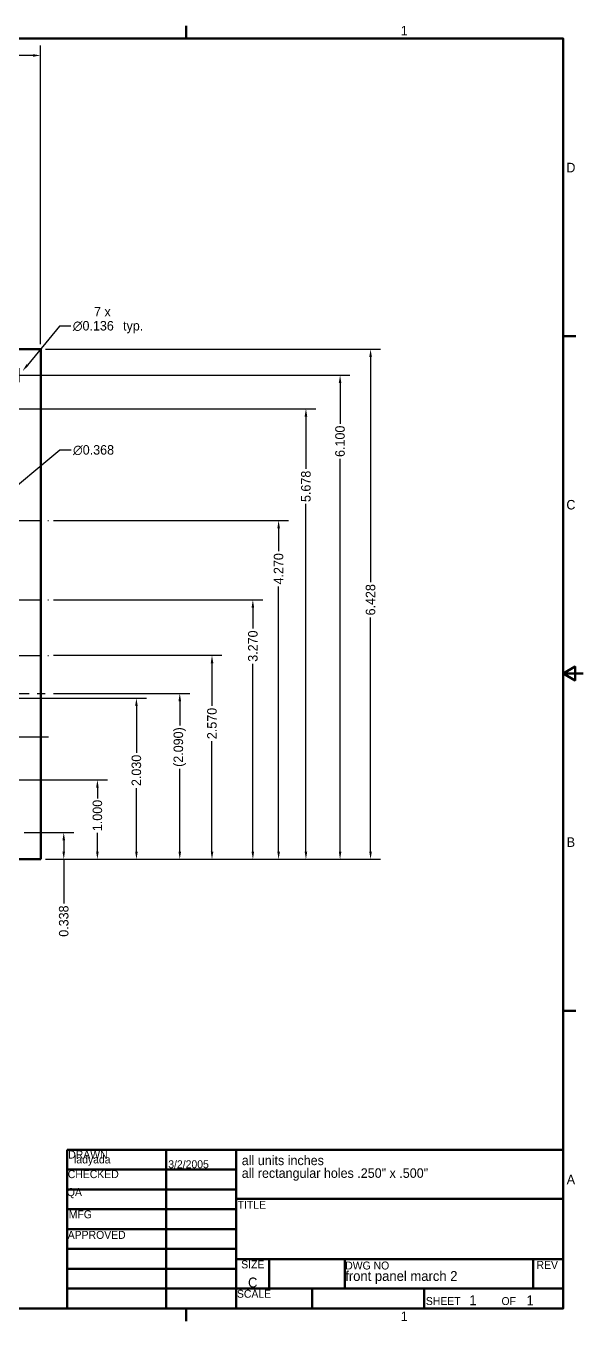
# Paper-space layout 'Layout1' of a CAD drawing. Extents: x 0.5 to 21.5, y 0.2 to 16.7.
# Drawn here: x 14.48 to 21.5, y 0.34 to 16.66 of the extents above; entities that cross this region are included whole.
import ezdxf

# ---------------------------------------------------------------- set-up
doc = ezdxf.new("R2010")
doc.units = 0
doc.header["$LTSCALE"] = 0.015748
doc.header["$MEASUREMENT"] = 0
doc.linetypes.add('ACAD_ISO08W100', pattern=[36, 24, -3, 6, -3])
doc.layers.add('Dimensions', color=7, linetype='Continuous', lineweight=25)
doc.layers.add('Sketch Lines', color=7, linetype='Continuous', lineweight=25)
doc.styles.add('DEFAULT-ANSI', font='ARIAL.TTF', dxfattribs={"width": 0.94})
doc.styles.add('TextStyle13', font='ARIAL.TTF', dxfattribs={"width": 0.94})
doc.styles.add('TextStyle5', font='ARIAL.TTF', dxfattribs={"width": 0.94})
doc.styles.add('TextStyle6', font='ARIAL.TTF', dxfattribs={"width": 0.94})
doc.styles.add('TextStyle8', font='ARIAL.TTF', dxfattribs={"width": 0.94})
doc.dimstyles.new('ANSI - ALIGNED', dxfattribs={"dimtxt": 0.12, "dimasz": 0.098425, "dimexe": 0.125, "dimexo": 0.0625, "dimgap": 0.031496, "dimtad": 0, "dimtoh": 1, "dimdec": 3, "dimrnd": 1e-08, "dimzin": 0, "dimdsep": 46, "dimtxsty": 'TextStyle8', "dimblk2": 'CLOSED', "dimcen": 0.09, "dimdle": 0.393701, "dimclrd": 47, "dimclre": 47, "dimclrt": 47, "dimadec": 0, "dimazin": 0, "dimtfac": 1, "dimtofl": 0, "dimtmove": 0, "dimatfit": 3, "dimfxl": 1, "dimtolj": 1, "dimtzin": 0, "dimlwd": 25, "dimlwe": 25, "dimarcsym": 0})

# ---------------------------------------------------------------- blocks, each defined once
blk = doc.blocks.new('2dTransBorder1')
at = {"layer": 'Sketch Lines', "color": 7, "linetype": 'Continuous', "lineweight": 50}
for points in [[(41.91, 41.91), (41.91, 42.317)], [(1.905, 1.27), (1.905, 41.91), (53.975, 41.91), (53.975, 1.27), (1.905, 1.27)], [(53.975, 32.385), (54.382, 32.385)], [(54.61, 21.59), (53.975, 21.59), (54.356, 21.81), (54.356, 21.37), (53.975, 21.59)], [(53.975, 10.795), (54.382, 10.795)], [(41.91, 1.27), (41.91, 0.863)]]:
    blk.add_lwpolyline(points, dxfattribs=at)
blk = doc.blocks.new('2dTransTitleBlock1')
at = {"layer": 'Sketch Lines', "color": 7, "linetype": 'Continuous', "lineweight": 50}
for p, q in [((38.1, 6.35), (38.1, 1.27)), ((53.975, 6.35), (38.1, 6.35)), ((41.275, 1.27), (41.275, 6.35)), ((43.51, 1.27), (43.51, 6.35)), ((53.975, 1.27), (53.975, 6.35)), ((43.51, 5.715), (38.1, 5.715)), ((43.51, 5.08), (38.1, 5.08)), ((43.51, 4.775), (53.975, 4.775)), ((43.51, 4.445), (38.1, 4.445)), ((43.51, 3.81), (38.1, 3.81)), ((43.51, 3.175), (38.1, 3.175)), ((43.51, 2.54), (38.1, 2.54)), ((43.51, 2.845), (53.975, 2.845)), ((44.562, 1.905), (44.562, 2.845)), ((46.99, 1.905), (46.99, 2.845)), ((53.01, 1.905), (53.01, 2.845)), ((43.51, 1.905), (38.1, 1.905)), ((43.51, 1.905), (53.975, 1.905)), ((45.946, 1.27), (45.946, 1.905)), ((49.53, 1.27), (49.53, 1.905)), ((38.1, 1.27), (53.975, 1.27))]:
    blk.add_line(p, q, dxfattribs=at)
blk = doc.blocks.new('*D5')
at = {"layer": 'Defpoints', "color": 0, "linetype": 'Continuous'}
for p in [(5.518, 16.288), (5.518, 12.587), (14.668, 12.587)]:
    blk.add_point(p, dxfattribs=at)
at = {"layer": 'Dimensions', "color": 47, "linetype": 'Continuous', "lineweight": 25}
for p, q in [((5.518, 12.649), (5.518, 16.413)), ((14.668, 12.649), (14.668, 16.413)), ((5.617, 16.288), (10.194, 16.288)), ((14.57, 16.288), (10.637, 16.288))]:
    blk.add_line(p, q, dxfattribs=at)
at = {"layer": 'Dimensions', "color": 47, "linetype": 'Continuous'}
for points in [[(5.617, 16.304), (5.617, 16.271), (5.518, 16.288)], [(14.57, 16.304), (14.57, 16.271), (14.668, 16.288)]]:
    blk.add_solid(points, dxfattribs=at)
at = {"layer": 'Dimensions', "color": 47, "linetype": 'Continuous', "lineweight": 25, "insert": (10.415, 16.288), "char_height": 0.12, "attachment_point": 5, "style": 'TextStyle8'}
blk.add_mtext('\\A1;9.150', dxfattribs=at)
blk = doc.blocks.new('_Closed')
at = {"color": 0, "linetype": 'ByBlock', "lineweight": -2}
for p, q in [((-1, 0.17), (0, 0)), ((-1, 0.17), (-1, -0.17)), ((0, 0), (-1, -0.17)), ((0, 0), (-1, 0))]:
    blk.add_line(p, q, dxfattribs=at)
blk = doc.blocks.new('*D17')
at = {"layer": 'Defpoints', "color": 0, "linetype": 'Continuous'}
for p in [(14.668, 12.587), (14.668, 6.159), (18.823, 6.159)]:
    blk.add_point(p, dxfattribs=at)
at = {"layer": 'Dimensions', "color": 47, "linetype": 'Continuous', "lineweight": 25}
for p, q in [((14.731, 12.587), (18.948, 12.587)), ((18.823, 12.488), (18.823, 9.651)), ((18.823, 6.257), (18.823, 9.207)), ((14.731, 6.159), (18.948, 6.159))]:
    blk.add_line(p, q, dxfattribs=at)
at = {"layer": 'Dimensions', "color": 47, "linetype": 'Continuous'}
for points in [[(18.807, 12.488), (18.84, 12.488), (18.823, 12.587)], [(18.807, 6.257), (18.84, 6.257), (18.823, 6.159)]]:
    blk.add_solid(points, dxfattribs=at)
at = {"layer": 'Dimensions', "color": 47, "linetype": 'Continuous', "lineweight": 25, "insert": (18.823, 9.429), "char_height": 0.12, "attachment_point": 5, "rotation": 90, "style": 'TextStyle8'}
blk.add_mtext('\\A1;6.428', dxfattribs=at)
blk = doc.blocks.new('*D18')
at = {"layer": 'Defpoints', "color": 0, "linetype": 'Continuous'}
for p in [(14.396, 6.497), (14.668, 6.159), (14.959, 6.159)]:
    blk.add_point(p, dxfattribs=at)
at = {"layer": 'Dimensions', "color": 47, "linetype": 'Continuous', "lineweight": 25}
for p, q in [((14.459, 6.497), (15.084, 6.497)), ((14.959, 6.398), (14.959, 6.257)), ((14.731, 6.159), (15.084, 6.159)), ((14.959, 6.159), (14.959, 5.602))]:
    blk.add_line(p, q, dxfattribs=at)
at = {"layer": 'Dimensions', "color": 47, "linetype": 'Continuous'}
for points in [[(14.942, 6.398), (14.975, 6.398), (14.959, 6.497)], [(14.942, 6.257), (14.975, 6.257), (14.959, 6.159)]]:
    blk.add_solid(points, dxfattribs=at)
at = {"layer": 'Dimensions', "color": 47, "linetype": 'Continuous', "lineweight": 25, "insert": (14.959, 5.38), "char_height": 0.12, "attachment_point": 5, "rotation": 90, "style": 'TextStyle8'}
blk.add_mtext('\\A1;0.338', dxfattribs=at)
blk = doc.blocks.new('*D19')
at = {"layer": 'Defpoints', "color": 0, "linetype": 'Continuous'}
for p in [(14.168, 7.159), (14.668, 6.159), (15.383, 6.159)]:
    blk.add_point(p, dxfattribs=at)
at = {"layer": 'Dimensions', "color": 47, "linetype": 'Continuous', "lineweight": 25}
for p, q in [((14.231, 7.159), (15.508, 7.159)), ((15.383, 7.06), (15.383, 6.927)), ((15.383, 6.257), (15.383, 6.494)), ((14.731, 6.159), (15.508, 6.159))]:
    blk.add_line(p, q, dxfattribs=at)
at = {"layer": 'Dimensions', "color": 47, "linetype": 'Continuous'}
for points in [[(15.366, 7.06), (15.399, 7.06), (15.383, 7.159)], [(15.366, 6.257), (15.399, 6.257), (15.383, 6.159)]]:
    blk.add_solid(points, dxfattribs=at)
at = {"layer": 'Dimensions', "color": 47, "linetype": 'Continuous', "lineweight": 25, "insert": (15.383, 6.711), "char_height": 0.12, "attachment_point": 5, "rotation": 90, "style": 'TextStyle8'}
blk.add_mtext('\\A1;1.000', dxfattribs=at)
blk = doc.blocks.new('*D20')
at = {"layer": 'Defpoints', "color": 0, "linetype": 'Continuous'}
for p in [(14.396, 12.259), (14.668, 6.159), (18.439, 6.159)]:
    blk.add_point(p, dxfattribs=at)
at = {"layer": 'Dimensions', "color": 47, "linetype": 'Continuous', "lineweight": 25}
for p, q in [((14.459, 12.259), (18.564, 12.259)), ((18.439, 12.16), (18.439, 11.648)), ((18.439, 6.257), (18.439, 11.204)), ((14.731, 6.159), (18.564, 6.159))]:
    blk.add_line(p, q, dxfattribs=at)
at = {"layer": 'Dimensions', "color": 47, "linetype": 'Continuous'}
for points in [[(18.423, 12.16), (18.456, 12.16), (18.439, 12.259)], [(18.423, 6.257), (18.456, 6.257), (18.439, 6.159)]]:
    blk.add_solid(points, dxfattribs=at)
at = {"layer": 'Dimensions', "color": 47, "linetype": 'Continuous', "lineweight": 25, "insert": (18.439, 11.426), "char_height": 0.12, "attachment_point": 5, "rotation": 90, "style": 'TextStyle8'}
blk.add_mtext('\\A1;6.100', dxfattribs=at)
blk = doc.blocks.new('*D21')
at = {"layer": 'Defpoints', "color": 0, "linetype": 'Continuous'}
for p in [(14.768, 10.429), (14.668, 6.159), (17.665, 6.159)]:
    blk.add_point(p, dxfattribs=at)
at = {"layer": 'Dimensions', "color": 47, "linetype": 'Continuous', "lineweight": 25}
for p, q in [((14.831, 10.429), (17.79, 10.429)), ((17.665, 10.33), (17.665, 10.043)), ((17.665, 6.257), (17.665, 9.595)), ((14.731, 6.159), (17.79, 6.159))]:
    blk.add_line(p, q, dxfattribs=at)
at = {"layer": 'Dimensions', "color": 47, "linetype": 'Continuous'}
for points in [[(17.649, 10.33), (17.682, 10.33), (17.665, 10.429)], [(17.649, 6.257), (17.682, 6.257), (17.665, 6.159)]]:
    blk.add_solid(points, dxfattribs=at)
at = {"layer": 'Dimensions', "color": 47, "linetype": 'Continuous', "lineweight": 25, "insert": (17.665, 9.819), "char_height": 0.12, "attachment_point": 5, "rotation": 90, "style": 'TextStyle8'}
blk.add_mtext('\\A1;4.270', dxfattribs=at)
blk = doc.blocks.new('*D22')
at = {"layer": 'Defpoints', "color": 0, "linetype": 'Continuous'}
for p in [(14.768, 9.429), (14.668, 6.159), (17.341, 6.159)]:
    blk.add_point(p, dxfattribs=at)
at = {"layer": 'Dimensions', "color": 47, "linetype": 'Continuous', "lineweight": 25}
for p, q in [((14.831, 9.429), (17.466, 9.429)), ((17.341, 9.33), (17.341, 9.066)), ((17.341, 6.257), (17.341, 8.623)), ((14.731, 6.159), (17.466, 6.159))]:
    blk.add_line(p, q, dxfattribs=at)
at = {"layer": 'Dimensions', "color": 47, "linetype": 'Continuous'}
for points in [[(17.324, 9.33), (17.357, 9.33), (17.341, 9.429)], [(17.324, 6.257), (17.357, 6.257), (17.341, 6.159)]]:
    blk.add_solid(points, dxfattribs=at)
at = {"layer": 'Dimensions', "color": 47, "linetype": 'Continuous', "lineweight": 25, "insert": (17.341, 8.845), "char_height": 0.12, "attachment_point": 5, "rotation": 90, "style": 'TextStyle8'}
blk.add_mtext('\\A1;3.270', dxfattribs=at)
blk = doc.blocks.new('*D23')
at = {"layer": 'Defpoints', "color": 0, "linetype": 'Continuous'}
for p in [(14.768, 8.729), (14.668, 6.159), (16.826, 6.159)]:
    blk.add_point(p, dxfattribs=at)
at = {"layer": 'Dimensions', "color": 47, "linetype": 'Continuous', "lineweight": 25}
for p, q in [((14.831, 8.729), (16.951, 8.729)), ((16.826, 8.63), (16.826, 8.093)), ((16.826, 6.257), (16.826, 7.648)), ((14.731, 6.159), (16.951, 6.159))]:
    blk.add_line(p, q, dxfattribs=at)
at = {"layer": 'Dimensions', "color": 47, "linetype": 'Continuous'}
for points in [[(16.81, 8.63), (16.843, 8.63), (16.826, 8.729)], [(16.81, 6.257), (16.843, 6.257), (16.826, 6.159)]]:
    blk.add_solid(points, dxfattribs=at)
at = {"layer": 'Dimensions', "color": 47, "linetype": 'Continuous', "lineweight": 25, "insert": (16.826, 7.87), "char_height": 0.12, "attachment_point": 5, "rotation": 90, "style": 'TextStyle8'}
blk.add_mtext('\\A1;2.570', dxfattribs=at)
blk = doc.blocks.new('*D27')
at = {"layer": 'Defpoints', "color": 0, "linetype": 'Continuous'}
for p in [(14.768, 8.249), (14.668, 6.159), (16.42, 6.159)]:
    blk.add_point(p, dxfattribs=at)
at = {"layer": 'Dimensions', "color": 47, "linetype": 'Continuous', "lineweight": 25}
for p, q in [((14.831, 8.249), (16.545, 8.249)), ((16.42, 8.15), (16.42, 7.846)), ((16.42, 6.257), (16.42, 7.299)), ((14.731, 6.159), (16.545, 6.159))]:
    blk.add_line(p, q, dxfattribs=at)
at = {"layer": 'Dimensions', "color": 47, "linetype": 'Continuous'}
for points in [[(16.404, 8.15), (16.437, 8.15), (16.42, 8.249)], [(16.404, 6.257), (16.437, 6.257), (16.42, 6.159)]]:
    blk.add_solid(points, dxfattribs=at)
at = {"layer": 'Dimensions', "color": 47, "linetype": 'Continuous', "lineweight": 25, "insert": (16.42, 7.573), "char_height": 0.12, "attachment_point": 5, "rotation": 90, "style": 'TextStyle8'}
blk.add_mtext('\\A1;(2.090)', dxfattribs=at)
blk = doc.blocks.new('*D28')
at = {"layer": 'Defpoints', "color": 0, "linetype": 'Continuous'}
for p in [(13.223, 8.189), (14.668, 6.159), (15.874, 6.159)]:
    blk.add_point(p, dxfattribs=at)
at = {"layer": 'Dimensions', "color": 47, "linetype": 'Continuous', "lineweight": 25}
for p, q in [((13.286, 8.189), (15.999, 8.189)), ((15.874, 8.09), (15.874, 7.502)), ((15.874, 6.257), (15.874, 7.056)), ((14.731, 6.159), (15.999, 6.159))]:
    blk.add_line(p, q, dxfattribs=at)
at = {"layer": 'Dimensions', "color": 47, "linetype": 'Continuous'}
for points in [[(15.858, 8.09), (15.891, 8.09), (15.874, 8.189)], [(15.858, 6.257), (15.891, 6.257), (15.874, 6.159)]]:
    blk.add_solid(points, dxfattribs=at)
at = {"layer": 'Dimensions', "color": 47, "linetype": 'Continuous', "lineweight": 25, "insert": (15.874, 7.279), "char_height": 0.12, "attachment_point": 5, "rotation": 90, "style": 'TextStyle8'}
blk.add_mtext('\\A1;2.030', dxfattribs=at)
blk = doc.blocks.new('*D51')
at = {"layer": 'Defpoints', "color": 0, "linetype": 'Continuous'}
for p in [(13.985, 10.546), (13.702, 10.311)]:
    blk.add_point(p, dxfattribs=at)
at = {"layer": 'Dimensions', "color": 47, "linetype": 'Continuous', "lineweight": 25}
for p, q in [((14.908, 11.314), (14.061, 10.609)), ((15.051, 11.314), (14.908, 11.314)), ((13.843, 10.339), (13.843, 10.519)), ((13.753, 10.429), (13.933, 10.429))]:
    blk.add_line(p, q, dxfattribs=at)
at = {"layer": 'Dimensions', "color": 47, "linetype": 'Continuous'}
blk.add_solid([(14.05, 10.622), (14.071, 10.597), (13.985, 10.546)], dxfattribs=at)
at = {"layer": 'Dimensions', "color": 47, "linetype": 'Continuous', "lineweight": 25, "insert": (15.334, 11.314), "char_height": 0.12, "attachment_point": 5, "style": 'TextStyle8'}
blk.add_mtext('\\A1;∅0.368', dxfattribs=at)
blk = doc.blocks.new('*D53')
at = {"layer": 'Defpoints', "color": 0, "linetype": 'Continuous'}
for p in [(14.44, 12.311), (14.353, 12.206)]:
    blk.add_point(p, dxfattribs=at)
at = {"layer": 'Dimensions', "color": 47, "linetype": 'Continuous', "lineweight": 25}
for p, q in [((14.904, 12.878), (14.502, 12.387)), ((15.048, 12.878), (14.904, 12.878)), ((14.306, 12.259), (14.486, 12.259)), ((14.396, 12.169), (14.396, 12.349))]:
    blk.add_line(p, q, dxfattribs=at)
at = {"layer": 'Dimensions', "color": 47, "linetype": 'Continuous'}
blk.add_solid([(14.489, 12.398), (14.515, 12.377), (14.44, 12.311)], dxfattribs=at)
at = {"layer": 'Dimensions', "color": 47, "linetype": 'Continuous', "lineweight": 25, "insert": (15.331, 12.878), "char_height": 0.12, "attachment_point": 5, "style": 'TextStyle8'}
blk.add_mtext('\\A1;∅0.136', dxfattribs=at)
blk = doc.blocks.new('*D64')
at = {"layer": 'Defpoints', "color": 0, "linetype": 'Continuous'}
for p in [(13.693, 11.837), (14.668, 6.159), (18.009, 6.159)]:
    blk.add_point(p, dxfattribs=at)
at = {"layer": 'Dimensions', "color": 47, "linetype": 'Continuous', "lineweight": 25}
for p, q in [((13.756, 11.837), (18.134, 11.837)), ((18.009, 11.738), (18.009, 11.08)), ((18.009, 6.257), (18.009, 10.636)), ((14.731, 6.159), (18.134, 6.159))]:
    blk.add_line(p, q, dxfattribs=at)
at = {"layer": 'Dimensions', "color": 47, "linetype": 'Continuous'}
for points in [[(17.993, 11.738), (18.026, 11.738), (18.009, 11.837)], [(17.993, 6.257), (18.026, 6.257), (18.009, 6.159)]]:
    blk.add_solid(points, dxfattribs=at)
at = {"layer": 'Dimensions', "color": 47, "linetype": 'Continuous', "lineweight": 25, "insert": (18.009, 10.858), "char_height": 0.12, "attachment_point": 5, "rotation": 90, "style": 'TextStyle8'}
blk.add_mtext('\\A1;5.678', dxfattribs=at)

psp = doc.layouts.get("Layout1")

# ---------------------------------------------------------------- linework, layer by layer
at = {"layer": 'Sketch Lines', "color": 7, "linetype": 'Continuous', "lineweight": 50}
for p, q in [((14.6685, 12.5868), (5.5185, 12.5868)), ((14.6685, 6.1588), (14.6685, 12.5868)), ((5.5185, 6.1588), (14.6685, 6.1588))]:
    psp.add_line(p, q, dxfattribs=at)
at = {"layer": 'Sketch Lines', "color": 7, "linetype": 'ACAD_ISO08W100', "lineweight": 25}
for p, q in [((5.4685, 11.8368), (14.7685, 11.8368)), ((5.4685, 10.4288), (14.7685, 10.4288)), ((5.4685, 9.4288), (14.7685, 9.4288)), ((5.4685, 8.7288), (14.7685, 8.7288)), ((5.4685, 8.1888), (14.7685, 8.1888)), ((13.4685, 8.2488), (14.7685, 8.2488)), ((14.7685, 7.6988), (5.4685, 7.6988)), ((7.1185, 7.1588), (14.7685, 7.1588))]:
    psp.add_line(p, q, dxfattribs=at)

# ---------------------------------------------------------------- block references
at = {"layer": 'Sketch Lines', "xscale": 0.3937007874015748, "yscale": 0.3937007874015748, "zscale": 0.3937007874015748}
for name in ['2dTransBorder1', '2dTransTitleBlock1']:
    psp.add_blockref(name, (0, 0), dxfattribs=at)

# ---------------------------------------------------------------- texts
at = {"layer": 'Sketch Lines', "color": 7, "linetype": 'Continuous', "lineweight": 50, "attachment_point": 7}
for s, insert, char_height, style in [('1', (19.2034, 16.54), 0.1201, 'TextStyle13'), ('D', (21.2895, 14.815), 0.1201, 'TextStyle13'), ('B', (21.2941, 6.315), 0.1201, 'TextStyle13'), ('DRAWN', (15.0153, 2.3882), 0.1, 'TextStyle6'), ('ladyada', (15.0883, 2.2965), 0.1, 'TextStyle6'), ('3/2/2005', (16.2752, 2.2649), 0.1, 'TextStyle6'), ('CHECKED', (15.0096, 2.1402), 0.1, 'TextStyle6'), ('A', (21.2938, 2.065), 0.1201, 'TextStyle13'), ('QA', (14.9981, 1.8881), 0.1, 'TextStyle6'), ('TITLE', (17.1485, 1.7549), 0.1, 'TextStyle6'), ('MFG', (15.0218, 1.6336), 0.1, 'TextStyle6'), ('APPROVED', (15.0089, 1.3746), 0.1, 'TextStyle6'), ('SIZE', (17.1942, 1.0031), 0.1, 'TextStyle6'), ('DWG NO', (18.5039, 0.9888), 0.1, 'TextStyle6'), ('REV', (20.9135, 0.9979), 0.1, 'TextStyle6'), ('C', (17.2797, 0.7618), 0.125, 'TextStyle5'), ('front panel march 2', (18.5039, 0.8081), 0.125, 'TextStyle5'), ('SCALE', (17.1402, 0.6327), 0.1, 'TextStyle6'), ('1 ', (20.0665, 0.5402), 0.125, 'TextStyle5'), ('1 ', (20.7874, 0.5394), 0.125, 'TextStyle5'), ('SHEET', (19.5197, 0.541), 0.1, 'TextStyle6'), ('OF', (20.4724, 0.541), 0.1, 'TextStyle6'), ('1', (19.2034, 0.3399), 0.1201, 'TextStyle13')]:
    psp.add_mtext(s, dxfattribs=dict(at, insert=insert, char_height=char_height, style=style))
at = {"layer": 'Sketch Lines', "color": 177, "lineweight": 200, "insert": (15.3403, 13.1191), "char_height": 0.12008, "attachment_point": 1, "line_spacing_factor": 0.8, "style": 'DEFAULT-ANSI'}
psp.add_mtext('{7 x}', dxfattribs=at)
at = {"layer": 'Sketch Lines', "color": 177, "lineweight": 5, "attachment_point": 1, "line_spacing_factor": 0.8, "style": 'DEFAULT-ANSI'}
for s, insert, char_height in [('{typ.}', (15.7061, 12.9418), 0.12008), ('{all units inches\\Pall rectangular holes .250" x .500"}', (17.2011, 2.4252), 0.120079)]:
    psp.add_mtext(s, dxfattribs=dict(at, insert=insert, char_height=char_height))
at = {"layer": 'Sketch Lines', "color": 7, "linetype": 'Continuous', "lineweight": 50, "insert": (21.2895, 10.565), "char_height": 0.1201, "attachment_point": 7, "line_spacing_factor": 3.005241, "style": 'TextStyle13'}
psp.add_mtext('C', dxfattribs=at)

# ---------------------------------------------------------------- dimensions: what is measured, and where the dimension line sits
at = {"layer": 'Dimensions', "color": 7, "linetype": 'Continuous', "lineweight": 25}
for base, p1, p2, angle, picture, middle in [((5.5185, 16.2876), (14.6685, 12.5868), (5.5185, 12.5868), 180, '*D5', (10.4153, 16.2876)), ((18.8232, 6.1588), (14.6685, 12.5868), (14.6685, 6.1588), 270, '*D17', (18.8232, 9.4292)), ((18.4392, 6.1588), (14.3965, 12.2585), (14.6685, 6.1588), 270, '*D20', (18.4392, 11.4259)), ((18.0091, 6.1588), (13.6935, 11.8368), (14.6685, 6.1588), 90, '*D64', (18.0091, 10.8576)), ((17.6653, 6.1588), (14.7685, 10.4288), (14.6685, 6.1588), 90, '*D21', (17.6653, 9.8193)), ((17.3405, 6.1588), (14.7685, 9.4288), (14.6685, 6.1588), 90, '*D22', (17.3405, 8.8448)), ((16.8262, 6.1588), (14.7685, 8.7288), (14.6685, 6.1588), 90, '*D23', (16.8262, 7.8704)), ((15.8742, 6.1588), (13.2235, 8.1888), (14.6685, 6.1588), 90, '*D28', (15.8742, 7.2789)), ((15.3827, 6.1588), (14.1685, 7.1588), (14.6685, 6.1588), 90, '*D19', (15.3827, 6.7106)), ((14.9585, 6.1588), (14.3965, 6.4968), (14.6685, 6.1588), 90, '*D18', (14.9585, 5.3801))]:
    dim = psp.add_linear_dim(base=base, p1=p1, p2=p2, angle=angle, dimstyle='ANSI - ALIGNED', override={"dimtoh": 0, "dimdec": 3, "dimlfac": 1, "dimtxsty": 'TextStyle8', "dimtp": 0, "dimtm": 0}, dxfattribs=at)
    dim.commit()
    dim.dimension.update_dxf_attribs({"geometry": picture, "text_midpoint": middle, "dimtype": 160})
for p1, p2, picture, middle in [((14.3534, 12.2059), (14.4396, 12.3111), '*D53', (15.331, 12.878)), ((13.702, 10.3112), (13.9849, 10.5465), '*D51', (15.3343, 11.3138))]:
    dim = psp.add_diameter_dim_2p(p1=p1, p2=p2, dimstyle='ANSI - ALIGNED', override={"dimdec": 3, "dimlfac": 1, "dimtxsty": 'TextStyle8', "dimtp": 0, "dimtm": 0}, dxfattribs=at)
    dim.commit()
    dim.dimension.update_dxf_attribs({"geometry": picture, "text_midpoint": middle, "dimtype": 163})
dim = psp.add_linear_dim(base=(16.4202, 6.1588), p1=(14.7685, 8.2488), p2=(14.6685, 6.1588), angle=90, text='(<>)', dimstyle='ANSI - ALIGNED', override={"dimtoh": 0, "dimdec": 3, "dimlfac": 1, "dimtxsty": 'TextStyle8', "dimtp": 0, "dimtm": 0}, dxfattribs=at)
dim.commit()
dim.dimension.update_dxf_attribs({"geometry": '*D27', "text_midpoint": (16.4202, 7.5726), "dimtype": 160})

doc.saveas('drawing.dxf')
